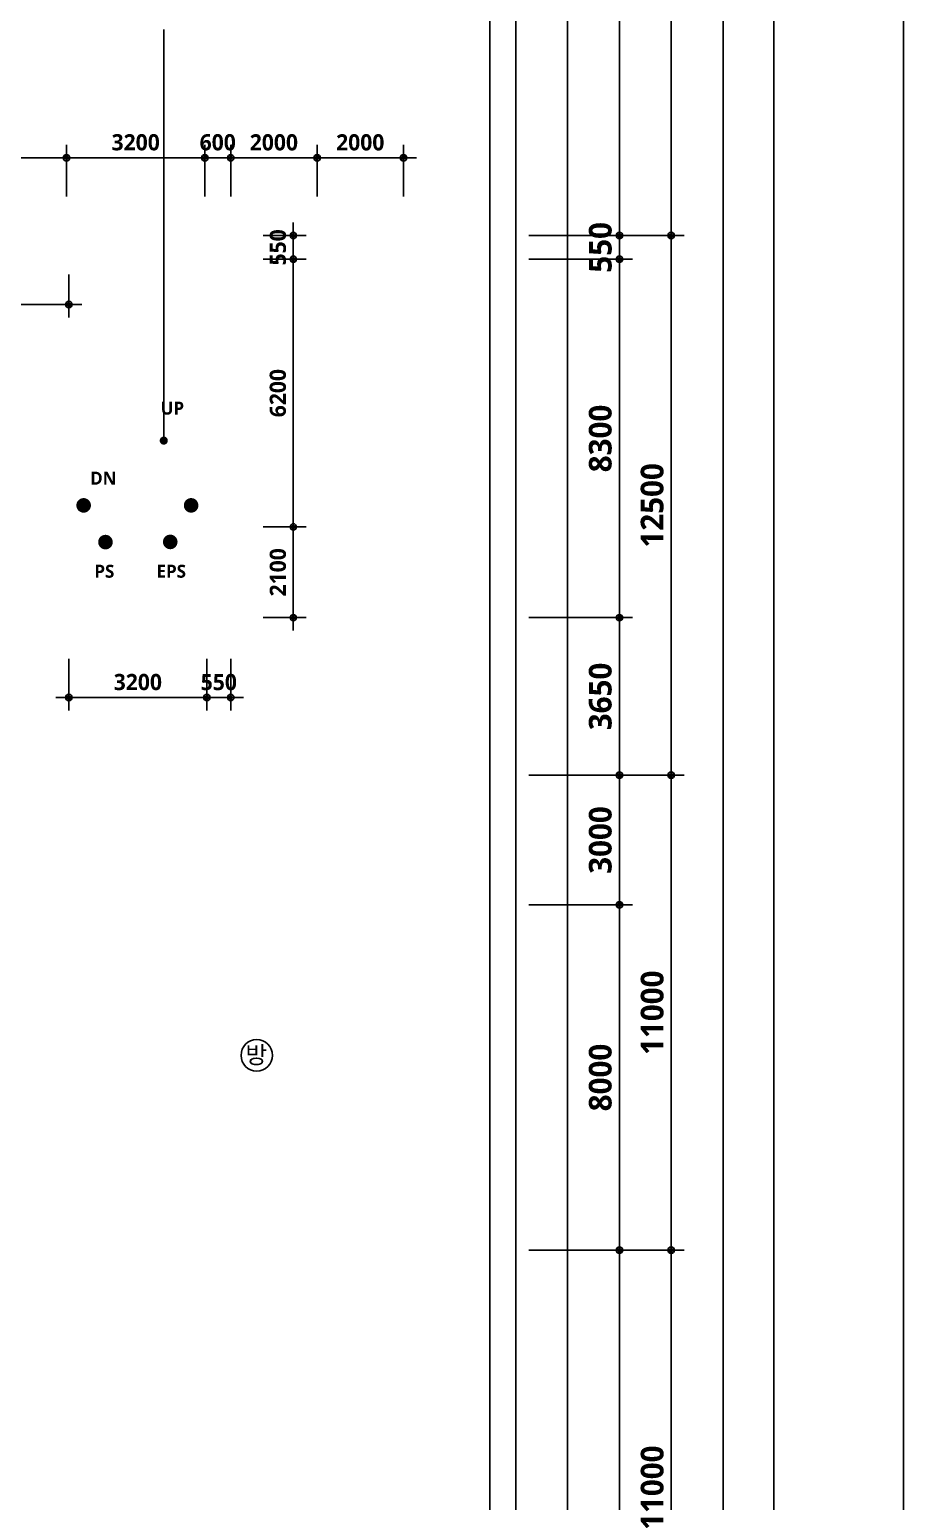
# Model space of a CAD drawing. Header units: millimetres. Extents: x -63924 to 190228206, y 0 to 456875599.
# Drawn here: x 68860 to 89100, y 181029 to 215123 of the extents above; entities that cross this region are included whole.
import ezdxf
from ezdxf.enums import TextEntityAlignment as Align

# ---------------------------------------------------------------- set-up
doc = ezdxf.new("R2010")
doc.units = ezdxf.units.MM
doc.header["$LTSCALE"] = 150
doc.header["$MEASUREMENT"] = 0
doc.header["$PDSIZE"] = -10
doc.layers.get('0').update_dxf_attribs({"linetype": 'CONTINUOUS'})
doc.layers.get('Defpoints').update_dxf_attribs({"color": 153, "linetype": 'CONTINUOUS'})
for name, color, linetype in [('A-ANNO-DIM', 4, 'CONTINUOUS'), ('A-ANNO-SYMB', 7, 'CONTINUOUS'), ('A-ANNO-TEXT1', 7, 'CONTINUOUS'), ('A-ANNO-TITL', 7, 'CONTINUOUS'), ('A-FLOR-MARK-ARCH', 1, 'CONTINUOUS'), ('A-ST-AXIS-DIM', 7, 'CONTINUOUS')]:
    doc.layers.add(name, color=color, linetype=linetype)
for name, color, linetype, plot in [('Defpoint', 161, 'CONTINUOUS', False), ('G(그리드1)', 185, 'CONTINUOUS', False), ('G(그리드2)', 235, 'CONTINUOUS', False)]:
    doc.layers.add(name, color=color, linetype=linetype, plot=plot)
doc.styles.add('2020음성 1차', font='')
doc.styles.add('SH_대대리576', font='')
doc.styles.add('SH_진천_나눔', font='')
doc.styles.get('2020음성 1차').set_extended_font_data('NanumGothic', bold=True)
doc.styles.get('SH_대대리576').set_extended_font_data('NanumGothic', bold=True)
doc.styles.get('SH_진천_나눔').set_extended_font_data('NanumGothic', bold=True)
doc.dimstyles.new('SHP 300', dxfattribs={"dimscale": 150, "dimtxt": 3.5, "dimasz": 1, "dimexe": 2, "dimexo": 2, "dimgap": 1, "dimtad": 1, "dimdec": 0, "dimzin": 0, "dimdsep": 46, "dimtxsty": 'SH_대대리576', "dimblk": 'DIMDOT', "dimcen": 0.09, "dimclrt": 3, "dimadec": 0, "dimazin": 1, "dimtfac": 1, "dimtdec": 0, "dimtix": 1, "dimtmove": 2, "dimatfit": 0, "dimldrblk": 'DIMDOT', "dimfxl": 1, "dimtolj": 1, "dimtzin": 0, "dimarcsym": 0})
doc.dimstyles.new('SHP300내부', dxfattribs={"dimscale": 150, "dimtxt": 2.5, "dimasz": 1, "dimexe": 2, "dimexo": 2, "dimgap": 1, "dimtad": 1, "dimdec": 0, "dimzin": 0, "dimdsep": 46, "dimtxsty": 'SH_대대리576', "dimblk": 'DIMDOT', "dimcen": 0.09, "dimclrd": 256, "dimclre": 256, "dimclrt": 3, "dimadec": 0, "dimazin": 1, "dimtfac": 1, "dimtdec": 0, "dimtix": 1, "dimtmove": 2, "dimatfit": 0, "dimldrblk": 'DIMDOT', "dimfxl": 1, "dimtolj": 1, "dimtzin": 0, "dimlwd": -1, "dimlwe": -1, "dimarcsym": 0})

# ---------------------------------------------------------------- blocks, each defined once
blk = doc.blocks.new('DIMDOT')
at = {"color": 0}
blk.add_line((-2, 0), (2, 0), dxfattribs=at)
for radius in [0.5, 0.25]:
    blk.add_circle((0, 0), radius, dxfattribs=at)
blk = doc.blocks.new('*D521')
at = {"layer": 'A-ST-AXIS-DIM', "color": 0, "lineweight": -2, "transparency": 16777216}
for p, q in [((80420, 186850), (84020, 186850)), ((83720, 186700), (83720, 176000)), ((80420, 175850), (84020, 175850))]:
    blk.add_line(p, q, dxfattribs=at)
at = {"layer": 'Defpoints', "color": 0, "transparency": 16777216}
for p in [(80120, 186850), (80120, 175850), (83720, 175850)]:
    blk.add_point(p, dxfattribs=at)
at = {"layer": 'A-ST-AXIS-DIM', "color": 0, "linetype": 'ByBlock', "lineweight": -2, "transparency": 16777216, "xscale": 150, "yscale": 150, "zscale": 150}
for p, rotation in [((83720, 186850), 90), ((83720, 175850), 270)]:
    blk.add_blockref('DIMDOT', p, dxfattribs=dict(at, rotation=rotation))
at = {"layer": 'A-ST-AXIS-DIM', "color": 3, "transparency": 16777216, "insert": (83282, 181350), "char_height": 525, "attachment_point": 5, "rotation": 90, "style": 'SH_대대리576'}
blk.add_mtext('\\A1;11000', dxfattribs=at)
blk = doc.blocks.new('*D522')
at = {"layer": 'A-ST-AXIS-DIM', "color": 0, "lineweight": -2, "transparency": 16777216}
for p, q in [((80420, 197850), (84020, 197850)), ((83720, 187000), (83720, 197700)), ((80420, 186850), (84020, 186850))]:
    blk.add_line(p, q, dxfattribs=at)
at = {"layer": 'Defpoints', "color": 0, "transparency": 16777216}
for p in [(80120, 197850), (83720, 197850), (80120, 186850)]:
    blk.add_point(p, dxfattribs=at)
at = {"layer": 'A-ST-AXIS-DIM', "color": 0, "linetype": 'ByBlock', "lineweight": -2, "transparency": 16777216, "xscale": 150, "yscale": 150, "zscale": 150}
for p, rotation in [((83720, 197850), 90), ((83720, 186850), 270)]:
    blk.add_blockref('DIMDOT', p, dxfattribs=dict(at, rotation=rotation))
at = {"layer": 'A-ST-AXIS-DIM', "color": 3, "transparency": 16777216, "insert": (83282, 192350), "char_height": 525, "attachment_point": 5, "rotation": 90, "style": 'SH_대대리576'}
blk.add_mtext('\\A1;11000', dxfattribs=at)
blk = doc.blocks.new('*D523')
at = {"layer": 'A-ST-AXIS-DIM', "color": 0, "lineweight": -2, "transparency": 16777216}
for p, q in [((80420, 210350), (84020, 210350)), ((83720, 210200), (83720, 198000)), ((80420, 197850), (84020, 197850))]:
    blk.add_line(p, q, dxfattribs=at)
at = {"layer": 'Defpoints', "color": 0, "transparency": 16777216}
for p in [(80120, 210350), (80120, 197850), (83720, 197850)]:
    blk.add_point(p, dxfattribs=at)
at = {"layer": 'A-ST-AXIS-DIM', "color": 0, "linetype": 'ByBlock', "lineweight": -2, "transparency": 16777216, "xscale": 150, "yscale": 150, "zscale": 150}
for p, rotation in [((83720, 210350), 90), ((83720, 197850), 270)]:
    blk.add_blockref('DIMDOT', p, dxfattribs=dict(at, rotation=rotation))
at = {"layer": 'A-ST-AXIS-DIM', "color": 3, "transparency": 16777216, "insert": (83281, 204100), "char_height": 525, "attachment_point": 5, "rotation": 90, "style": 'SH_대대리576'}
blk.add_mtext('\\A1;12500', dxfattribs=at)
blk = doc.blocks.new('*D524')
at = {"layer": 'A-ST-AXIS-DIM', "color": 0, "lineweight": -2, "transparency": 16777216}
for p, q in [((80420, 225650), (84020, 225650)), ((83720, 210500), (83720, 225500)), ((80420, 210350), (84020, 210350))]:
    blk.add_line(p, q, dxfattribs=at)
at = {"layer": 'Defpoints', "color": 0, "transparency": 16777216}
for p in [(80120, 225650), (83720, 225650), (80120, 210350)]:
    blk.add_point(p, dxfattribs=at)
at = {"layer": 'A-ST-AXIS-DIM', "color": 0, "linetype": 'ByBlock', "lineweight": -2, "transparency": 16777216, "xscale": 150, "yscale": 150, "zscale": 150}
for p, rotation in [((83720, 225650), 90), ((83720, 210350), 270)]:
    blk.add_blockref('DIMDOT', p, dxfattribs=dict(at, rotation=rotation))
at = {"layer": 'A-ST-AXIS-DIM', "color": 3, "transparency": 16777216, "insert": (83280.28054, 218000), "char_height": 525, "attachment_point": 5, "rotation": 90, "style": 'SH_대대리576'}
blk.add_mtext('\\A1;15300', dxfattribs=at)
blk = doc.blocks.new('*D529')
at = {"layer": 'A-ST-AXIS-DIM', "color": 0, "lineweight": -2, "transparency": 16777216}
for p, q in [((80420, 209800), (82820, 209800)), ((82520, 209650), (82520, 201650)), ((80420, 201500), (82820, 201500))]:
    blk.add_line(p, q, dxfattribs=at)
at = {"layer": 'Defpoints', "color": 0, "transparency": 16777216}
for p in [(80120, 209800), (80120, 201500), (82520, 201500)]:
    blk.add_point(p, dxfattribs=at)
at = {"layer": 'A-ST-AXIS-DIM', "color": 0, "linetype": 'ByBlock', "lineweight": -2, "transparency": 16777216, "xscale": 150, "yscale": 150, "zscale": 150}
for p, rotation in [((82520, 209800), 90), ((82520, 201500), 270)]:
    blk.add_blockref('DIMDOT', p, dxfattribs=dict(at, rotation=rotation))
at = {"layer": 'A-ST-AXIS-DIM', "color": 3, "transparency": 16777216, "insert": (82080, 205650), "char_height": 525, "attachment_point": 5, "rotation": 90, "style": 'SH_대대리576'}
blk.add_mtext('\\A1;8300', dxfattribs=at)
blk = doc.blocks.new('*D530')
at = {"layer": 'A-ST-AXIS-DIM', "color": 0, "lineweight": -2, "transparency": 16777216}
for p, q in [((80420, 201500), (82820, 201500)), ((82520, 198000), (82520, 201350)), ((80420, 197850), (82820, 197850))]:
    blk.add_line(p, q, dxfattribs=at)
at = {"layer": 'Defpoints', "color": 0, "transparency": 16777216}
for p in [(80120, 201500), (82520, 201500), (80120, 197850)]:
    blk.add_point(p, dxfattribs=at)
at = {"layer": 'A-ST-AXIS-DIM', "color": 0, "linetype": 'ByBlock', "lineweight": -2, "transparency": 16777216, "xscale": 150, "yscale": 150, "zscale": 150}
for p, rotation in [((82520, 201500), 90), ((82520, 197850), 270)]:
    blk.add_blockref('DIMDOT', p, dxfattribs=dict(at, rotation=rotation))
at = {"layer": 'A-ST-AXIS-DIM', "color": 3, "transparency": 16777216, "insert": (82080, 199675), "char_height": 525, "attachment_point": 5, "rotation": 90, "style": 'SH_대대리576'}
blk.add_mtext('\\A1;3650', dxfattribs=at)
blk = doc.blocks.new('*D531')
at = {"layer": 'A-ST-AXIS-DIM', "color": 0, "lineweight": -2, "transparency": 16777216}
for p, q in [((82520, 210500), (82520, 210650)), ((80420, 210350), (82820, 210350)), ((82520, 209800), (82520, 210350)), ((80420, 209800), (82820, 209800)), ((82520, 209650), (82520, 209500))]:
    blk.add_line(p, q, dxfattribs=at)
at = {"layer": 'Defpoints', "color": 0, "transparency": 16777216}
for p in [(80120, 210350), (82520, 210350), (80120, 209800)]:
    blk.add_point(p, dxfattribs=at)
at = {"layer": 'A-ST-AXIS-DIM', "color": 0, "linetype": 'ByBlock', "lineweight": -2, "transparency": 16777216, "xscale": 150, "yscale": 150, "zscale": 150}
for p, rotation in [((82520, 210350), 270), ((82520, 209800), 90)]:
    blk.add_blockref('DIMDOT', p, dxfattribs=dict(at, rotation=rotation))
at = {"layer": 'A-ST-AXIS-DIM', "color": 3, "transparency": 16777216, "insert": (82081, 210075), "char_height": 525, "attachment_point": 5, "rotation": 90, "style": 'SH_대대리576'}
blk.add_mtext('\\A1;550', dxfattribs=at)
blk = doc.blocks.new('*D759')
at = {"layer": 'A-ANNO-DIM', "transparency": 16777216}
for p, q in [((74270, 203600), (75270, 203600)), ((74970, 203450), (74970, 201650)), ((74270, 201500), (75270, 201500))]:
    blk.add_line(p, q, dxfattribs=at)
at = {"layer": 'Defpoints', "color": 0, "transparency": 16777216}
for p in [(73970, 203600), (73970, 201500), (74970, 201500)]:
    blk.add_point(p, dxfattribs=at)
at = {"layer": 'A-ANNO-DIM', "linetype": 'ByBlock', "transparency": 16777216, "xscale": 150, "yscale": 150, "zscale": 150}
for p, rotation in [((74970, 203600), 90), ((74970, 201500), 270)]:
    blk.add_blockref('DIMDOT', p, dxfattribs=dict(at, rotation=rotation))
at = {"layer": 'A-ANNO-DIM', "color": 3, "transparency": 16777216, "insert": (74614, 202550), "char_height": 375, "attachment_point": 5, "rotation": 90, "style": 'SH_대대리576'}
blk.add_mtext('\\A1;2100', dxfattribs=at)
blk = doc.blocks.new('*D760')
at = {"layer": 'A-ANNO-DIM', "transparency": 16777216}
for p, q in [((74270, 209800), (75270, 209800)), ((74970, 203750), (74970, 209650)), ((74270, 203600), (75270, 203600))]:
    blk.add_line(p, q, dxfattribs=at)
at = {"layer": 'Defpoints', "color": 0, "transparency": 16777216}
for p in [(73970, 209800), (74970, 209800), (73970, 203600)]:
    blk.add_point(p, dxfattribs=at)
at = {"layer": 'A-ANNO-DIM', "linetype": 'ByBlock', "transparency": 16777216, "xscale": 150, "yscale": 150, "zscale": 150}
for p, rotation in [((74970, 209800), 90), ((74970, 203600), 270)]:
    blk.add_blockref('DIMDOT', p, dxfattribs=dict(at, rotation=rotation))
at = {"layer": 'A-ANNO-DIM', "color": 3, "transparency": 16777216, "insert": (74613, 206700), "char_height": 375, "attachment_point": 5, "rotation": 90, "style": 'SH_대대리576'}
blk.add_mtext('\\A1;6200', dxfattribs=at)
blk = doc.blocks.new('*D898')
at = {"layer": 'A-ANNO-DIM', "transparency": 16777216}
for p, q in [((74970, 210500), (74970, 210650)), ((74270, 210350), (75270, 210350)), ((74970, 210350), (74970, 209800)), ((74270, 209800), (75270, 209800)), ((74970, 209650), (74970, 209500))]:
    blk.add_line(p, q, dxfattribs=at)
at = {"layer": 'Defpoints', "color": 0, "transparency": 16777216}
for p in [(73970, 210350), (73970, 209800), (74970, 209800)]:
    blk.add_point(p, dxfattribs=at)
at = {"layer": 'A-ANNO-DIM', "linetype": 'ByBlock', "transparency": 16777216, "xscale": 150, "yscale": 150, "zscale": 150}
for p, rotation in [((74970, 210350), 270), ((74970, 209800), 90)]:
    blk.add_blockref('DIMDOT', p, dxfattribs=dict(at, rotation=rotation))
at = {"layer": 'A-ANNO-DIM', "color": 3, "transparency": 16777216, "insert": (74614, 210075), "char_height": 375, "attachment_point": 5, "rotation": 90, "style": 'SH_대대리576'}
blk.add_mtext('\\A1;550', dxfattribs=at)
blk = doc.blocks.new('*D1707')
at = {"layer": 'A-ANNO-DIM', "transparency": 16777216}
for p, q in [((62970, 209450), (62970, 208450)), ((69770, 209450), (69770, 208450)), ((69620, 208750), (63120, 208750))]:
    blk.add_line(p, q, dxfattribs=at)
at = {"layer": 'Defpoints', "color": 0, "transparency": 16777216}
for p in [(62970, 209750), (69770, 209750), (62970, 208750)]:
    blk.add_point(p, dxfattribs=at)
at = {"layer": 'A-ANNO-DIM', "linetype": 'ByBlock', "transparency": 16777216, "xscale": 150, "yscale": 150, "zscale": 150, "rotation": 180}
blk.add_blockref('DIMDOT', (62970, 208750), dxfattribs=at)
at = {"layer": 'A-ANNO-DIM', "linetype": 'ByBlock', "transparency": 16777216, "xscale": 150, "yscale": 150, "zscale": 150}
blk.add_blockref('DIMDOT', (69770, 208750), dxfattribs=at)
at = {"layer": 'A-ANNO-DIM', "color": 3, "transparency": 16777216, "insert": (66370, 209107), "char_height": 375, "attachment_point": 5, "style": 'SH_대대리576'}
blk.add_mtext('\\A1;6800', dxfattribs=at)
blk = doc.blocks.new('*D1799')
at = {"layer": 'A-ST-AXIS-DIM', "color": 0, "lineweight": -2, "transparency": 16777216}
for p, q in [((80420, 197850), (82820, 197850)), ((82520, 197700), (82520, 195000)), ((80420, 194850), (82820, 194850))]:
    blk.add_line(p, q, dxfattribs=at)
at = {"layer": 'Defpoints', "color": 0, "transparency": 16777216}
for p in [(80120, 197850), (80120, 194850), (82520, 194850)]:
    blk.add_point(p, dxfattribs=at)
at = {"layer": 'A-ST-AXIS-DIM', "color": 0, "linetype": 'ByBlock', "lineweight": -2, "transparency": 16777216, "xscale": 150, "yscale": 150, "zscale": 150}
for p, rotation in [((82520, 197850), 90), ((82520, 194850), 270)]:
    blk.add_blockref('DIMDOT', p, dxfattribs=dict(at, rotation=rotation))
at = {"layer": 'A-ST-AXIS-DIM', "color": 3, "transparency": 16777216, "insert": (82080.28054, 196350), "char_height": 525, "attachment_point": 5, "rotation": 90, "style": 'SH_대대리576'}
blk.add_mtext('\\A1;3000', dxfattribs=at)
blk = doc.blocks.new('*D1800')
at = {"layer": 'A-ST-AXIS-DIM', "color": 0, "lineweight": -2, "transparency": 16777216}
for p, q in [((80420, 194850), (82820, 194850)), ((82520, 187000), (82520, 194700)), ((80420, 186850), (82820, 186850))]:
    blk.add_line(p, q, dxfattribs=at)
at = {"layer": 'Defpoints', "color": 0, "transparency": 16777216}
for p in [(80120, 194850), (82520, 194850), (80120, 186850)]:
    blk.add_point(p, dxfattribs=at)
at = {"layer": 'A-ST-AXIS-DIM', "color": 0, "linetype": 'ByBlock', "lineweight": -2, "transparency": 16777216, "xscale": 150, "yscale": 150, "zscale": 150}
for p, rotation in [((82520, 194850), 90), ((82520, 186850), 270)]:
    blk.add_blockref('DIMDOT', p, dxfattribs=dict(at, rotation=rotation))
at = {"layer": 'A-ST-AXIS-DIM', "color": 3, "transparency": 16777216, "insert": (82080, 190850), "char_height": 525, "attachment_point": 5, "rotation": 90, "style": 'SH_대대리576'}
blk.add_mtext('\\A1;8000', dxfattribs=at)
blk = doc.blocks.new('*D1803')
at = {"layer": 'A-ANNO-DIM', "transparency": 16777216}
for p, q in [((72970, 200550), (72970, 199350)), ((73520, 200550), (73520, 199350)), ((72820, 199650), (72670, 199650)), ((73520, 199650), (72970, 199650)), ((73670, 199650), (73820, 199650))]:
    blk.add_line(p, q, dxfattribs=at)
at = {"layer": 'Defpoints', "color": 0, "transparency": 16777216}
for p in [(72970, 200850), (73520, 200850), (72970, 199650)]:
    blk.add_point(p, dxfattribs=at)
at = {"layer": 'A-ANNO-DIM', "linetype": 'ByBlock', "transparency": 16777216, "xscale": 150, "yscale": 150, "zscale": 150}
blk.add_blockref('DIMDOT', (72970, 199650), dxfattribs=at)
at = {"layer": 'A-ANNO-DIM', "linetype": 'ByBlock', "transparency": 16777216, "xscale": 150, "yscale": 150, "zscale": 150, "rotation": 180}
blk.add_blockref('DIMDOT', (73520, 199650), dxfattribs=at)
at = {"layer": 'A-ANNO-DIM', "color": 3, "transparency": 16777216, "insert": (73245, 200006), "char_height": 375, "attachment_point": 5, "style": 'SH_대대리576'}
blk.add_mtext('\\A1;550', dxfattribs=at)
blk = doc.blocks.new('방화스크린 TEXT100')
at = {"layer": 'A-ANNO-SYMB'}
blk.add_circle((0, 0), 243, dxfattribs=at)
at = {"layer": 'A-ANNO-TITL', "style": '2020음성 1차'}
blk.add_text('방', height=267, dxfattribs=at).set_placement((-7, 7), align=Align.MIDDLE_CENTER)
blk = doc.blocks.new('*D2323')
at = {"layer": 'A-ANNO-DIM', "transparency": 16777216}
for p, q in [((69770, 200550), (69770, 199350)), ((72970, 200550), (72970, 199350)), ((69920, 199650), (72820, 199650))]:
    blk.add_line(p, q, dxfattribs=at)
at = {"layer": 'Defpoints', "color": 0, "transparency": 16777216}
for p in [(69770, 200850), (72970, 200850), (72970, 199650)]:
    blk.add_point(p, dxfattribs=at)
at = {"layer": 'A-ANNO-DIM', "linetype": 'ByBlock', "transparency": 16777216, "xscale": 150, "yscale": 150, "zscale": 150, "rotation": 180}
blk.add_blockref('DIMDOT', (69770, 199650), dxfattribs=at)
at = {"layer": 'A-ANNO-DIM', "linetype": 'ByBlock', "transparency": 16777216, "xscale": 150, "yscale": 150, "zscale": 150}
blk.add_blockref('DIMDOT', (72970, 199650), dxfattribs=at)
at = {"layer": 'A-ANNO-DIM', "color": 3, "transparency": 16777216, "insert": (71370, 200007), "char_height": 375, "attachment_point": 5, "style": 'SH_대대리576'}
blk.add_mtext('\\A1;3200', dxfattribs=at)
blk = doc.blocks.new('*D2337')
at = {"layer": 'A-ANNO-DIM', "transparency": 16777216}
for p, q in [((66520, 211250), (66520, 212450)), ((69720, 211250), (69720, 212450)), ((69570, 212150), (66670, 212150))]:
    blk.add_line(p, q, dxfattribs=at)
at = {"layer": 'Defpoints', "color": 0, "transparency": 16777216}
for p in [(66520, 212150), (66520, 210950), (69720, 210950)]:
    blk.add_point(p, dxfattribs=at)
at = {"layer": 'A-ANNO-DIM', "linetype": 'ByBlock', "transparency": 16777216, "xscale": 150, "yscale": 150, "zscale": 150, "rotation": 180}
blk.add_blockref('DIMDOT', (66520, 212150), dxfattribs=at)
at = {"layer": 'A-ANNO-DIM', "linetype": 'ByBlock', "transparency": 16777216, "xscale": 150, "yscale": 150, "zscale": 150}
blk.add_blockref('DIMDOT', (69720, 212150), dxfattribs=at)
at = {"layer": 'A-ANNO-DIM', "color": 3, "transparency": 16777216, "insert": (68120, 212507), "char_height": 375, "attachment_point": 5, "style": 'SH_대대리576'}
blk.add_mtext('\\A1;3200', dxfattribs=at)
blk = doc.blocks.new('*D2338')
at = {"layer": 'A-ANNO-DIM', "transparency": 16777216}
for p, q in [((69720, 211250), (69720, 212450)), ((72920, 211250), (72920, 212450)), ((69870, 212150), (72770, 212150))]:
    blk.add_line(p, q, dxfattribs=at)
at = {"layer": 'Defpoints', "color": 0, "transparency": 16777216}
for p in [(72920, 212150), (69720, 210950), (72920, 210950)]:
    blk.add_point(p, dxfattribs=at)
at = {"layer": 'A-ANNO-DIM', "linetype": 'ByBlock', "transparency": 16777216, "xscale": 150, "yscale": 150, "zscale": 150, "rotation": 180}
blk.add_blockref('DIMDOT', (69720, 212150), dxfattribs=at)
at = {"layer": 'A-ANNO-DIM', "linetype": 'ByBlock', "transparency": 16777216, "xscale": 150, "yscale": 150, "zscale": 150}
blk.add_blockref('DIMDOT', (72920, 212150), dxfattribs=at)
at = {"layer": 'A-ANNO-DIM', "color": 3, "transparency": 16777216, "insert": (71320, 212507), "char_height": 375, "attachment_point": 5, "style": 'SH_대대리576'}
blk.add_mtext('\\A1;3200', dxfattribs=at)
blk = doc.blocks.new('*D2339')
at = {"layer": 'A-ANNO-DIM', "transparency": 16777216}
for p, q in [((72920, 211250), (72920, 212450)), ((73520, 211250), (73520, 212450)), ((72770, 212150), (72620, 212150)), ((73520, 212150), (72920, 212150)), ((73670, 212150), (73820, 212150))]:
    blk.add_line(p, q, dxfattribs=at)
at = {"layer": 'Defpoints', "color": 0, "transparency": 16777216}
for p in [(72920, 212150), (72920, 210950), (73520, 210950)]:
    blk.add_point(p, dxfattribs=at)
at = {"layer": 'A-ANNO-DIM', "linetype": 'ByBlock', "transparency": 16777216, "xscale": 150, "yscale": 150, "zscale": 150}
blk.add_blockref('DIMDOT', (72920, 212150), dxfattribs=at)
at = {"layer": 'A-ANNO-DIM', "linetype": 'ByBlock', "transparency": 16777216, "xscale": 150, "yscale": 150, "zscale": 150, "rotation": 180}
blk.add_blockref('DIMDOT', (73520, 212150), dxfattribs=at)
at = {"layer": 'A-ANNO-DIM', "color": 3, "transparency": 16777216, "insert": (73220, 212507), "char_height": 375, "attachment_point": 5, "style": 'SH_대대리576'}
blk.add_mtext('\\A1;600', dxfattribs=at)
blk = doc.blocks.new('*D2340')
at = {"layer": 'A-ANNO-DIM', "transparency": 16777216}
for p, q in [((73520, 211250), (73520, 212450)), ((75520, 211250), (75520, 212450)), ((73670, 212150), (75370, 212150))]:
    blk.add_line(p, q, dxfattribs=at)
at = {"layer": 'Defpoints', "color": 0, "transparency": 16777216}
for p in [(75520, 212150), (73520, 210950), (75520, 210950)]:
    blk.add_point(p, dxfattribs=at)
at = {"layer": 'A-ANNO-DIM', "linetype": 'ByBlock', "transparency": 16777216, "xscale": 150, "yscale": 150, "zscale": 150, "rotation": 180}
blk.add_blockref('DIMDOT', (73520, 212150), dxfattribs=at)
at = {"layer": 'A-ANNO-DIM', "linetype": 'ByBlock', "transparency": 16777216, "xscale": 150, "yscale": 150, "zscale": 150}
blk.add_blockref('DIMDOT', (75520, 212150), dxfattribs=at)
at = {"layer": 'A-ANNO-DIM', "color": 3, "transparency": 16777216, "insert": (74520, 212506), "char_height": 375, "attachment_point": 5, "style": 'SH_대대리576'}
blk.add_mtext('\\A1;2000', dxfattribs=at)
blk = doc.blocks.new('*D2341')
at = {"layer": 'A-ANNO-DIM', "transparency": 16777216}
for p, q in [((75520, 211250), (75520, 212450)), ((77520, 211250), (77520, 212450)), ((77370, 212150), (75670, 212150))]:
    blk.add_line(p, q, dxfattribs=at)
at = {"layer": 'Defpoints', "color": 0, "transparency": 16777216}
for p in [(75520, 212150), (75520, 210950), (77520, 210950)]:
    blk.add_point(p, dxfattribs=at)
at = {"layer": 'A-ANNO-DIM', "linetype": 'ByBlock', "transparency": 16777216, "xscale": 150, "yscale": 150, "zscale": 150, "rotation": 180}
blk.add_blockref('DIMDOT', (75520, 212150), dxfattribs=at)
at = {"layer": 'A-ANNO-DIM', "linetype": 'ByBlock', "transparency": 16777216, "xscale": 150, "yscale": 150, "zscale": 150}
blk.add_blockref('DIMDOT', (77520, 212150), dxfattribs=at)
at = {"layer": 'A-ANNO-DIM', "color": 3, "transparency": 16777216, "insert": (76520, 212506), "char_height": 375, "attachment_point": 5, "style": 'SH_대대리576'}
blk.add_mtext('\\A1;2000', dxfattribs=at)

msp = doc.modelspace()

# ---------------------------------------------------------------- linework, layer by layer
msp.add_lwpolyline([(71970, 205600), (71970, 215122.8)])
at = {"const_width": 93.8}
msp.add_lwpolyline([(71970, 205553.1, -1), (71970, 205646.9, -1)], format="xyb", close=True, dxfattribs=at)
at = {"layer": 'A-FLOR-MARK-ARCH', "const_width": 168.8}
for points in [[(70030.5, 204100.3, 1), (70199.2, 204100.3, 1)], [(72519.3, 204100.3, 1), (72688.1, 204100.3, 1)], [(70535.6, 203250, 1), (70704.4, 203250, 1)], [(72035.6, 203254.2, 1), (72204.4, 203254.2, 1)]]:
    msp.add_lwpolyline(points, format="xyb", close=True, dxfattribs=at)
at = {"layer": 'Defpoint'}
for points in [[(0, 126000), (89100, 126000), (89100, 252000), (0, 252000)], [(3000, 249000), (86100, 249000), (86100, 142500), (3000, 142500)]]:
    msp.add_lwpolyline(points, close=True, dxfattribs=at)
at = {"layer": 'G(그리드1)'}
for points in [[(6120, 245950), (84920, 245950), (84920, 144550), (6120, 144550)], [(7320, 244750), (83720, 244750), (83720, 146750), (7320, 146750)], [(8520, 243550), (82520, 243550), (82520, 147950), (8520, 147950)], [(9720, 242350), (81320, 242350), (81320, 149150), (9720, 149150)], [(10920, 241150), (80120, 241150), (80120, 150350), (10920, 150350)]]:
    msp.add_lwpolyline(points, close=True, dxfattribs=at)
at = {"layer": 'G(그리드2)'}
msp.add_lwpolyline([(11520, 240550), (79520, 240550), (79520, 150950), (11520, 150950)], close=True, dxfattribs=at)
msp.add_lwpolyline([(11520, 240550), (79520, 240550), (79520, 150950), (11520, 150950)], close=True, dxfattribs=at)

# ---------------------------------------------------------------- block references
at = {"xscale": 1.5, "yscale": 1.5, "zscale": 1.5}
msp.add_blockref('방화스크린 TEXT100', (74123.5, 191362.9), dxfattribs=at)

# ---------------------------------------------------------------- texts
at = {"layer": 'A-ANNO-TEXT1', "style": 'SH_진천_나눔'}
for s, p in [('UP', (72170, 206350)), ('DN', (70570, 204730)), ('PS', (70595, 202575)), ('EPS', (72145, 202575))]:
    msp.add_text(s, height=300, dxfattribs=at).set_placement(p, align=Align.MIDDLE)

# ---------------------------------------------------------------- dimensions: what is measured, and where the dimension line sits
at = {"layer": 'A-ANNO-DIM'}
for base, p1, p2, angle, picture, middle in [((66520, 212150), (69720, 210950), (66520, 210950), 0, '*D2337', (68120, 212506.9)), ((72920, 212150), (69720, 210950), (72920, 210950), 180, '*D2338', (71320, 212506.9)), ((72920, 212150), (73520, 210950), (72920, 210950), 0, '*D2339', (73220, 212506.9)), ((75520, 212150), (73520, 210950), (75520, 210950), 180, '*D2340', (74520, 212506.1)), ((75520, 212150), (77520, 210950), (75520, 210950), 0, '*D2341', (76520, 212506.1)), ((74970, 209800), (73970, 210350), (73970, 209800), 90, '*D898', (74613.9, 210075)), ((74970, 209800), (73970, 203600), (73970, 209800), 270, '*D760', (74613.1, 206700)), ((74970, 201500), (73970, 203600), (73970, 201500), 90, '*D759', (74613.9, 202550)), ((72970, 199650), (69770, 200850), (72970, 200850), 180, '*D2323', (71370, 200006.9))]:
    dim = msp.add_linear_dim(base=base, p1=p1, p2=p2, angle=angle, dimstyle='SHP300내부', dxfattribs=at)
    dim.commit()
    dim.dimension.update_dxf_attribs({"geometry": picture, "text_midpoint": middle})
for base, p1, p2, picture, middle in [((62970, 208750), (69770, 209750), (62970, 209750), '*D1707', (66370, 209106.9)), ((72970, 199650), (73520, 200850), (72970, 200850), '*D1803', (73245, 200006.1))]:
    dim = msp.add_linear_dim(base=base, p1=p1, p2=p2, dimstyle='SHP300내부', dxfattribs=at)
    dim.commit()
    dim.dimension.update_dxf_attribs({"geometry": picture, "text_midpoint": middle})
at = {"layer": 'A-ST-AXIS-DIM'}
for base, p1, p2, angle, picture, middle in [((83720, 225650), (80120, 210350), (80120, 225650), 270, '*D524', (83280.3, 218000)), ((82520, 210350), (80120, 209800), (80120, 210350), 270, '*D531', (82081.4, 210075)), ((83720, 197850), (80120, 210350), (80120, 197850), 90, '*D523', (83280.7, 204100)), ((82520, 201500), (80120, 209800), (80120, 201500), 90, '*D529', (82080.3, 205650)), ((82520, 201500), (80120, 197850), (80120, 201500), 270, '*D530', (82080.3, 199675)), ((83720, 197850), (80120, 186850), (80120, 197850), 270, '*D522', (83282.1, 192350)), ((82520, 194850), (80120, 197850), (80120, 194850), 90, '*D1799', (82080.3, 196350)), ((82520, 194850), (80120, 186850), (80120, 194850), 270, '*D1800', (82080.3, 190850)), ((83720, 175850), (80120, 186850), (80120, 175850), 90, '*D521', (83282.1, 181350))]:
    dim = msp.add_linear_dim(base=base, p1=p1, p2=p2, angle=angle, dimstyle='SHP 300', override={"dimtxsty": 'SH_대대리576', "dimldrblk": 'DIMDOT'}, dxfattribs=at)
    dim.commit()
    dim.dimension.update_dxf_attribs({"geometry": picture, "text_midpoint": middle})

doc.saveas('drawing.dxf')
